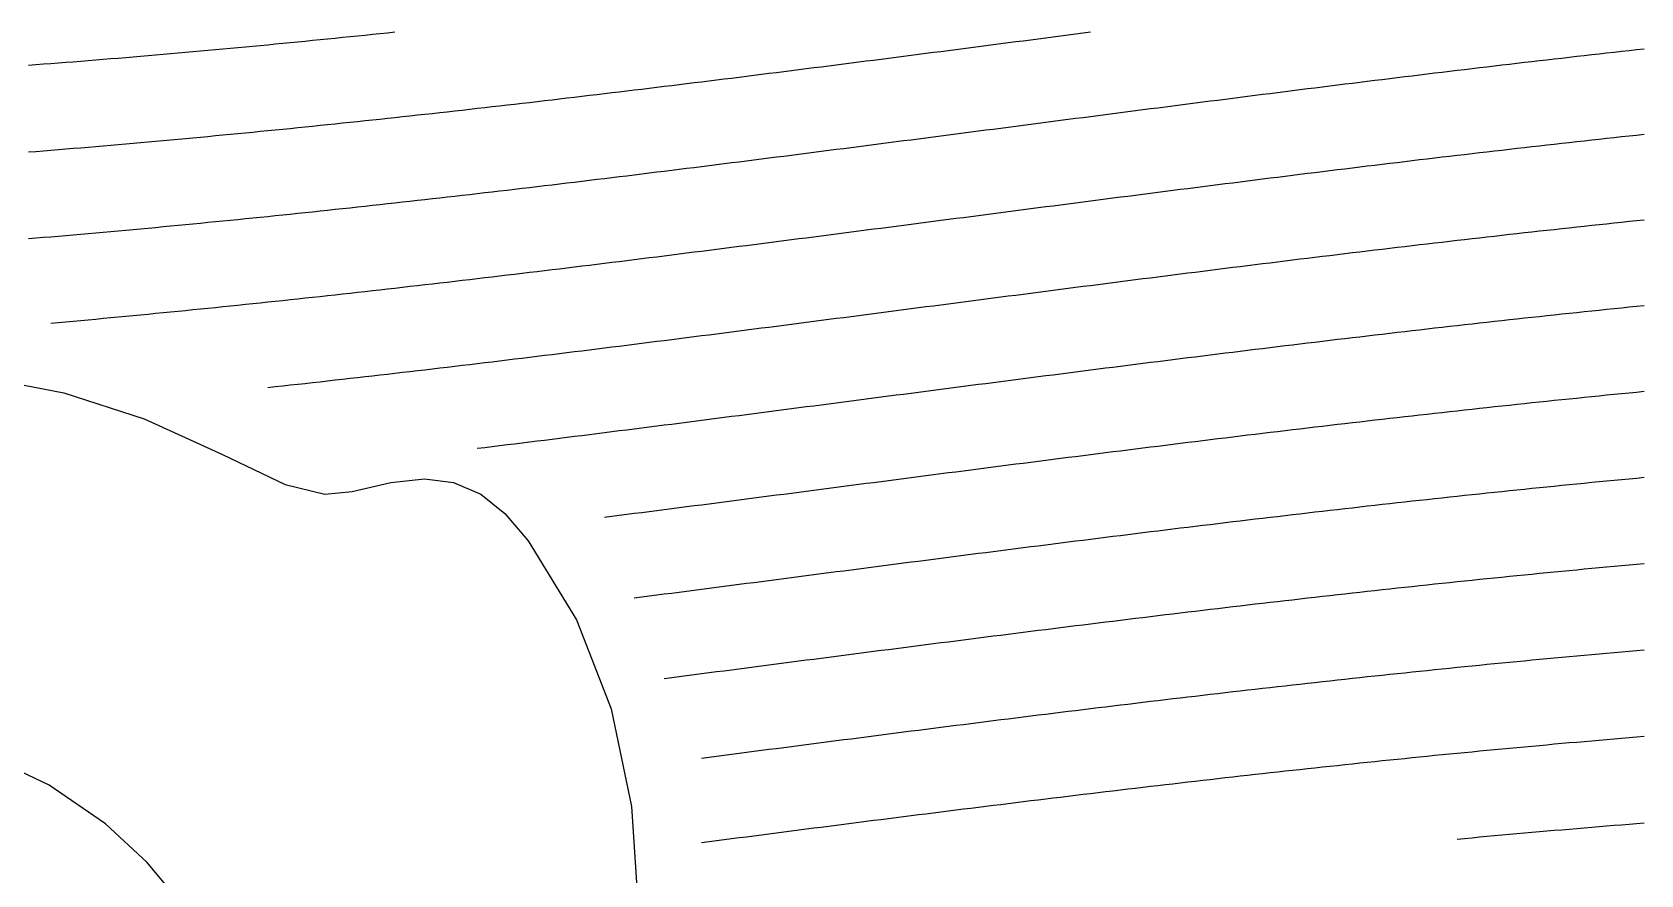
# Model space of a CAD drawing. Header units: millimetres. Extents: x 7 to 193, y 7 to 313.
# Drawn here: x 60.91 to 110.8, y 261.39 to 287.54 of the extents above; entities that cross this region are included whole.
import ezdxf

# ---------------------------------------------------------------- set-up
doc = ezdxf.new("R2010")
doc.units = ezdxf.units.MM
doc.layers.add('STUDY_GUIDES', color=7, linetype='Continuous')
doc.layers.add('STUDY_LETTER_BOUNDARY', color=7, linetype='Continuous')

msp = doc.modelspace()

# ---------------------------------------------------------------- linework, layer by layer
at = {"layer": 'STUDY_GUIDES'}
for points in [[(60.792, 286.5144), (61.024, 286.5318), (61.256, 286.5493), (61.488, 286.567), (61.72, 286.5849), (61.952, 286.603), (62.184, 286.6212), (62.416, 286.6395), (62.648, 286.6581), (62.88, 286.6767), (63.112, 286.6956), (63.344, 286.7146), (63.576, 286.7337), (63.808, 286.753), (64.04, 286.7725), (64.272, 286.7921), (64.504, 286.8119), (64.736, 286.8318), (64.968, 286.8519), (65.2, 286.8721), (65.432, 286.8925), (65.664, 286.913), (65.896, 286.9337), (66.128, 286.9545), (66.36, 286.9755), (66.592, 286.9966), (66.824, 287.0178), (67.056, 287.0392), (67.288, 287.0608), (67.52, 287.0825), (67.752, 287.1043), (67.984, 287.1262), (68.216, 287.1483), (68.448, 287.1706), (68.68, 287.1929), (68.912, 287.2154), (69.144, 287.2381), (69.376, 287.2608), (69.608, 287.2838), (69.84, 287.3068), (70.072, 287.33), (70.304, 287.3532), (70.536, 287.3767), (70.768, 287.4002), (71, 287.4239), (71.232, 287.4477), (71.464, 287.4716), (71.696, 287.4957), (71.928, 287.5198), (72.16, 287.5441)], [(60.792, 283.8206), (61.024, 283.839), (61.256, 283.8575), (61.488, 283.8761), (61.72, 283.895), (61.952, 283.914), (62.184, 283.9331), (62.416, 283.9524), (62.648, 283.9719), (62.88, 283.9915), (63.112, 284.0113), (63.344, 284.0312), (63.576, 284.0513), (63.808, 284.0715), (64.04, 284.0919), (64.272, 284.1124), (64.504, 284.133), (64.736, 284.1539), (64.968, 284.1748), (65.2, 284.1959), (65.432, 284.2172), (65.664, 284.2386), (65.896, 284.2601), (66.128, 284.2818), (66.36, 284.3036), (66.592, 284.3255), (66.824, 284.3476), (67.056, 284.3699), (67.288, 284.3922), (67.52, 284.4147), (67.752, 284.4374), (67.984, 284.4601), (68.216, 284.483), (68.448, 284.5061), (68.68, 284.5292), (68.912, 284.5525), (69.144, 284.5759), (69.376, 284.5995), (69.608, 284.6231), (69.84, 284.6469), (70.072, 284.6708), (70.304, 284.6949), (70.536, 284.7191), (70.768, 284.7433), (71, 284.7677), (71.232, 284.7923), (71.464, 284.8169), (71.696, 284.8416), (71.928, 284.8665), (72.16, 284.8915), (72.392, 284.9166), (72.624, 284.9418), (72.856, 284.9671), (73.088, 284.9925), (73.32, 285.0181), (73.552, 285.0437), (73.784, 285.0695), (74.016, 285.0953), (74.248, 285.1213), (74.48, 285.1473), (74.712, 285.1735), (74.944, 285.1997), (75.176, 285.2261), (75.408, 285.2526), (75.64, 285.2791), (75.872, 285.3058), (76.104, 285.3325), (76.336, 285.3593), (76.568, 285.3863), (76.8, 285.4133), (77.032, 285.4404), (77.264, 285.4676), (77.496, 285.4949), (77.728, 285.5222), (77.96, 285.5497), (78.192, 285.5772), (78.424, 285.6048), (78.656, 285.6325), (78.888, 285.6603), (79.12, 285.6881), (79.352, 285.7161), (79.584, 285.7441), (79.816, 285.7722), (80.048, 285.8003), (80.28, 285.8285), (80.512, 285.8568), (80.744, 285.8852), (80.976, 285.9136), (81.208, 285.9421), (81.44, 285.9707), (81.672, 285.9993), (81.904, 286.028), (82.136, 286.0568), (82.368, 286.0856), (82.6, 286.1145), (82.832, 286.1434), (83.064, 286.1724), (83.296, 286.2014), (83.528, 286.2305), (83.76, 286.2597), (83.992, 286.2889), (84.224, 286.3181), (84.456, 286.3474), (84.688, 286.3768), (84.92, 286.4061), (85.152, 286.4356), (85.384, 286.4651), (85.616, 286.4946), (85.848, 286.5242), (86.08, 286.5538), (86.312, 286.5834), (86.544, 286.6131), (86.776, 286.6428), (87.008, 286.6725), (87.24, 286.7023), (87.472, 286.7321), (87.704, 286.762), (87.936, 286.7918), (88.168, 286.8217), (88.4, 286.8516), (88.632, 286.8816), (88.864, 286.9116), (89.096, 286.9416), (89.328, 286.9716), (89.56, 287.0016), (89.792, 287.0316), (90.024, 287.0617), (90.256, 287.0918), (90.488, 287.1219), (90.72, 287.152), (90.952, 287.1821), (91.184, 287.2122), (91.416, 287.2424), (91.648, 287.2725), (91.88, 287.3027), (92.112, 287.3328), (92.344, 287.363), (92.576, 287.3931), (92.808, 287.4233), (93.04, 287.4535), (93.272, 287.4836), (93.504, 287.5138), (93.736, 287.5439)], [(60.792, 281.1325), (61.024, 281.1518), (61.256, 281.1713), (61.488, 281.1909), (61.72, 281.2106), (61.952, 281.2306), (62.184, 281.2506), (62.416, 281.2708), (62.648, 281.2912), (62.88, 281.3117), (63.112, 281.3324), (63.344, 281.3532), (63.576, 281.3742), (63.808, 281.3953), (64.04, 281.4165), (64.272, 281.4379), (64.504, 281.4594), (64.736, 281.4811), (64.968, 281.5029), (65.2, 281.5248), (65.432, 281.5469), (65.664, 281.5692), (65.896, 281.5915), (66.128, 281.614), (66.36, 281.6366), (66.592, 281.6594), (66.824, 281.6823), (67.056, 281.7053), (67.288, 281.7285), (67.52, 281.7518), (67.752, 281.7752), (67.984, 281.7987), (68.216, 281.8224), (68.448, 281.8462), (68.68, 281.8701), (68.912, 281.8941), (69.144, 281.9183), (69.376, 281.9426), (69.608, 281.967), (69.84, 281.9915), (70.072, 282.0161), (70.304, 282.0409), (70.536, 282.0657), (70.768, 282.0907), (71, 282.1158), (71.232, 282.141), (71.464, 282.1663), (71.696, 282.1917), (71.928, 282.2173), (72.16, 282.2429), (72.392, 282.2686), (72.624, 282.2945), (72.856, 282.3204), (73.088, 282.3465), (73.32, 282.3727), (73.552, 282.3989), (73.784, 282.4253), (74.016, 282.4517), (74.248, 282.4783), (74.48, 282.5049), (74.712, 282.5316), (74.944, 282.5585), (75.176, 282.5854), (75.408, 282.6124), (75.64, 282.6395), (75.872, 282.6667), (76.104, 282.694), (76.336, 282.7213), (76.568, 282.7488), (76.8, 282.7763), (77.032, 282.8039), (77.264, 282.8316), (77.496, 282.8594), (77.728, 282.8873), (77.96, 282.9152), (78.192, 282.9432), (78.424, 282.9713), (78.656, 282.9994), (78.888, 283.0276), (79.12, 283.0559), (79.352, 283.0843), (79.584, 283.1127), (79.816, 283.1412), (80.048, 283.1698), (80.28, 283.1984), (80.512, 283.2271), (80.744, 283.2559), (80.976, 283.2847), (81.208, 283.3135), (81.44, 283.3425), (81.672, 283.3715), (81.904, 283.4005), (82.136, 283.4296), (82.368, 283.4587), (82.6, 283.4879), (82.832, 283.5172), (83.064, 283.5465), (83.296, 283.5758), (83.528, 283.6052), (83.76, 283.6347), (83.992, 283.6641), (84.224, 283.6937), (84.456, 283.7232), (84.688, 283.7528), (84.92, 283.7825), (85.152, 283.8121), (85.384, 283.8418), (85.616, 283.8716), (85.848, 283.9014), (86.08, 283.9312), (86.312, 283.961), (86.544, 283.9909), (86.776, 284.0208), (87.008, 284.0507), (87.24, 284.0806), (87.472, 284.1106), (87.704, 284.1406), (87.936, 284.1706), (88.168, 284.2006), (88.4, 284.2307), (88.632, 284.2608), (88.864, 284.2908), (89.096, 284.3209), (89.328, 284.351), (89.56, 284.3812), (89.792, 284.4113), (90.024, 284.4414), (90.256, 284.4716), (90.488, 284.5017), (90.72, 284.5319), (90.952, 284.562), (91.184, 284.5922), (91.416, 284.6223), (91.648, 284.6525), (91.88, 284.6827), (92.112, 284.7128), (92.344, 284.743), (92.576, 284.7731), (92.808, 284.8032), (93.04, 284.8334), (93.272, 284.8635), (93.504, 284.8936), (93.736, 284.9237), (93.968, 284.9537), (94.2, 284.9838), (94.432, 285.0138), (94.664, 285.0439), (94.896, 285.0739), (95.128, 285.1038), (95.36, 285.1338), (95.592, 285.1637), (95.824, 285.1936), (96.056, 285.2235), (96.288, 285.2534), (96.52, 285.2832), (96.752, 285.313), (96.984, 285.3428), (97.216, 285.3725), (97.448, 285.4022), (97.68, 285.4318), (97.912, 285.4615), (98.144, 285.491), (98.376, 285.5206), (98.608, 285.5501), (98.84, 285.5795), (99.072, 285.609), (99.304, 285.6383), (99.536, 285.6676), (99.768, 285.6969), (100, 285.7261), (100.232, 285.7553), (100.464, 285.7844), (100.696, 285.8135), (100.928, 285.8425), (101.16, 285.8715), (101.392, 285.9004), (101.624, 285.9292), (101.856, 285.958), (102.088, 285.9867), (102.32, 286.0154), (102.552, 286.044), (102.784, 286.0725), (103.016, 286.101), (103.248, 286.1294), (103.48, 286.1577), (103.712, 286.186), (103.944, 286.2142), (104.176, 286.2423), (104.408, 286.2703), (104.64, 286.2983), (104.872, 286.3262), (105.104, 286.354), (105.336, 286.3817), (105.568, 286.4094), (105.8, 286.437), (106.032, 286.4644), (106.264, 286.4918), (106.496, 286.5192), (106.728, 286.5464), (106.96, 286.5736), (107.192, 286.6006), (107.424, 286.6276), (107.656, 286.6545), (107.888, 286.6812), (108.12, 286.7079), (108.352, 286.7345), (108.584, 286.761), (108.816, 286.7874), (109.048, 286.8138), (109.28, 286.84), (109.512, 286.8661), (109.744, 286.8921), (109.976, 286.918), (110.208, 286.9438), (110.44, 286.9695), (110.672, 286.9951), (110.904, 287.0205)], [(61.488, 278.5111), (61.72, 278.5317), (61.952, 278.5525), (62.184, 278.5735), (62.416, 278.5946), (62.648, 278.6158), (62.88, 278.6372), (63.112, 278.6587), (63.344, 278.6804), (63.576, 278.7022), (63.808, 278.7241), (64.04, 278.7462), (64.272, 278.7684), (64.504, 278.7908), (64.736, 278.8133), (64.968, 278.8359), (65.2, 278.8587), (65.432, 278.8816), (65.664, 278.9046), (65.896, 278.9277), (66.128, 278.951), (66.36, 278.9744), (66.592, 278.998), (66.824, 279.0216), (67.056, 279.0454), (67.288, 279.0693), (67.52, 279.0934), (67.752, 279.1175), (67.984, 279.1418), (68.216, 279.1662), (68.448, 279.1907), (68.68, 279.2153), (68.912, 279.2401), (69.144, 279.2649), (69.376, 279.2899), (69.608, 279.315), (69.84, 279.3402), (70.072, 279.3655), (70.304, 279.3909), (70.536, 279.4165), (70.768, 279.4421), (71, 279.4678), (71.232, 279.4937), (71.464, 279.5196), (71.696, 279.5457), (71.928, 279.5718), (72.16, 279.5981), (72.392, 279.6244), (72.624, 279.6509), (72.856, 279.6774), (73.088, 279.7041), (73.32, 279.7308), (73.552, 279.7576), (73.784, 279.7845), (74.016, 279.8116), (74.248, 279.8387), (74.48, 279.8658), (74.712, 279.8931), (74.944, 279.9205), (75.176, 279.9479), (75.408, 279.9755), (75.64, 280.0031), (75.872, 280.0308), (76.104, 280.0585), (76.336, 280.0864), (76.568, 280.1143), (76.8, 280.1423), (77.032, 280.1704), (77.264, 280.1985), (77.496, 280.2267), (77.728, 280.255), (77.96, 280.2834), (78.192, 280.3118), (78.424, 280.3403), (78.656, 280.3689), (78.888, 280.3975), (79.12, 280.4262), (79.352, 280.4549), (79.584, 280.4838), (79.816, 280.5126), (80.048, 280.5416), (80.28, 280.5705), (80.512, 280.5996), (80.744, 280.6287), (80.976, 280.6578), (81.208, 280.687), (81.44, 280.7163), (81.672, 280.7456), (81.904, 280.7749), (82.136, 280.8043), (82.368, 280.8337), (82.6, 280.8632), (82.832, 280.8927), (83.064, 280.9223), (83.296, 280.9519), (83.528, 280.9815), (83.76, 281.0112), (83.992, 281.0409), (84.224, 281.0706), (84.456, 281.1004), (84.688, 281.1302), (84.92, 281.1601), (85.152, 281.1899), (85.384, 281.2198), (85.616, 281.2497), (85.848, 281.2797), (86.08, 281.3097), (86.312, 281.3396), (86.544, 281.3697), (86.776, 281.3997), (87.008, 281.4297), (87.24, 281.4598), (87.472, 281.4899), (87.704, 281.52), (87.936, 281.5501), (88.168, 281.5802), (88.4, 281.6103), (88.632, 281.6405), (88.864, 281.6706), (89.096, 281.7008), (89.328, 281.7309), (89.56, 281.7611), (89.792, 281.7912), (90.024, 281.8214), (90.256, 281.8515), (90.488, 281.8817), (90.72, 281.9119), (90.952, 281.942), (91.184, 281.9721), (91.416, 282.0023), (91.648, 282.0324), (91.88, 282.0625), (92.112, 282.0926), (92.344, 282.1227), (92.576, 282.1528), (92.808, 282.1828), (93.04, 282.2129), (93.272, 282.2429), (93.504, 282.2729), (93.736, 282.3029), (93.968, 282.3328), (94.2, 282.3628), (94.432, 282.3927), (94.664, 282.4226), (94.896, 282.4524), (95.128, 282.4823), (95.36, 282.512), (95.592, 282.5418), (95.824, 282.5715), (96.056, 282.6012), (96.288, 282.6309), (96.52, 282.6605), (96.752, 282.6901), (96.984, 282.7196), (97.216, 282.7491), (97.448, 282.7786), (97.68, 282.808), (97.912, 282.8374), (98.144, 282.8667), (98.376, 282.896), (98.608, 282.9252), (98.84, 282.9544), (99.072, 282.9835), (99.304, 283.0126), (99.536, 283.0416), (99.768, 283.0706), (100, 283.0995), (100.232, 283.1283), (100.464, 283.1571), (100.696, 283.1858), (100.928, 283.2145), (101.16, 283.2431), (101.392, 283.2716), (101.624, 283.3001), (101.856, 283.3285), (102.088, 283.3568), (102.32, 283.3851), (102.552, 283.4133), (102.784, 283.4414), (103.016, 283.4694), (103.248, 283.4974), (103.48, 283.5253), (103.712, 283.5531), (103.944, 283.5808), (104.176, 283.6085), (104.408, 283.6361), (104.64, 283.6636), (104.872, 283.691), (105.104, 283.7183), (105.336, 283.7455), (105.568, 283.7727), (105.8, 283.7998), (106.032, 283.8267), (106.264, 283.8536), (106.496, 283.8804), (106.728, 283.9071), (106.96, 283.9337), (107.192, 283.9602), (107.424, 283.9866), (107.656, 284.0129), (107.888, 284.0391), (108.12, 284.0652), (108.352, 284.0913), (108.584, 284.1172), (108.816, 284.143), (109.048, 284.1687), (109.28, 284.1942), (109.512, 284.2197), (109.744, 284.2451), (109.976, 284.2704), (110.208, 284.2955), (110.44, 284.3206), (110.672, 284.3455), (110.904, 284.3703)], [(68.216, 276.5142), (68.448, 276.5394), (68.68, 276.5647), (68.912, 276.5901), (69.144, 276.6156), (69.376, 276.6413), (69.608, 276.667), (69.84, 276.6929), (70.072, 276.7188), (70.304, 276.7448), (70.536, 276.771), (70.768, 276.7972), (71, 276.8236), (71.232, 276.85), (71.464, 276.8766), (71.696, 276.9032), (71.928, 276.93), (72.16, 276.9568), (72.392, 276.9837), (72.624, 277.0107), (72.856, 277.0378), (73.088, 277.065), (73.32, 277.0923), (73.552, 277.1196), (73.784, 277.1471), (74.016, 277.1746), (74.248, 277.2022), (74.48, 277.2299), (74.712, 277.2576), (74.944, 277.2855), (75.176, 277.3134), (75.408, 277.3414), (75.64, 277.3695), (75.872, 277.3976), (76.104, 277.4258), (76.336, 277.4541), (76.568, 277.4825), (76.8, 277.5109), (77.032, 277.5394), (77.264, 277.568), (77.496, 277.5966), (77.728, 277.6253), (77.96, 277.654), (78.192, 277.6828), (78.424, 277.7117), (78.656, 277.7406), (78.888, 277.7696), (79.12, 277.7987), (79.352, 277.8277), (79.584, 277.8569), (79.816, 277.8861), (80.048, 277.9153), (80.28, 277.9446), (80.512, 277.974), (80.744, 278.0034), (80.976, 278.0328), (81.208, 278.0623), (81.44, 278.0918), (81.672, 278.1213), (81.904, 278.1509), (82.136, 278.1806), (82.368, 278.2102), (82.6, 278.24), (82.832, 278.2697), (83.064, 278.2995), (83.296, 278.3293), (83.528, 278.3591), (83.76, 278.389), (83.992, 278.4189), (84.224, 278.4488), (84.456, 278.4787), (84.688, 278.5087), (84.92, 278.5387), (85.152, 278.5687), (85.384, 278.5987), (85.616, 278.6288), (85.848, 278.6589), (86.08, 278.6889), (86.312, 278.719), (86.544, 278.7491), (86.776, 278.7793), (87.008, 278.8094), (87.24, 278.8395), (87.472, 278.8697), (87.704, 278.8998), (87.936, 278.93), (88.168, 278.9601), (88.4, 278.9903), (88.632, 279.0204), (88.864, 279.0506), (89.096, 279.0808), (89.328, 279.1109), (89.56, 279.141), (89.792, 279.1712), (90.024, 279.2013), (90.256, 279.2314), (90.488, 279.2616), (90.72, 279.2917), (90.952, 279.3218), (91.184, 279.3518), (91.416, 279.3819), (91.648, 279.4119), (91.88, 279.442), (92.112, 279.472), (92.344, 279.5019), (92.576, 279.5319), (92.808, 279.5618), (93.04, 279.5917), (93.272, 279.6216), (93.504, 279.6515), (93.736, 279.6813), (93.968, 279.7111), (94.2, 279.7409), (94.432, 279.7706), (94.664, 279.8003), (94.896, 279.83), (95.128, 279.8596), (95.36, 279.8892), (95.592, 279.9187), (95.824, 279.9482), (96.056, 279.9777), (96.288, 280.0071), (96.52, 280.0365), (96.752, 280.0658), (96.984, 280.0951), (97.216, 280.1243), (97.448, 280.1535), (97.68, 280.1826), (97.912, 280.2117), (98.144, 280.2407), (98.376, 280.2696), (98.608, 280.2986), (98.84, 280.3274), (99.072, 280.3562), (99.304, 280.3849), (99.536, 280.4136), (99.768, 280.4422), (100, 280.4707), (100.232, 280.4992), (100.464, 280.5276), (100.696, 280.5559), (100.928, 280.5842), (101.16, 280.6124), (101.392, 280.6405), (101.624, 280.6685), (101.856, 280.6965), (102.088, 280.7244), (102.32, 280.7522), (102.552, 280.78), (102.784, 280.8076), (103.016, 280.8352), (103.248, 280.8627), (103.48, 280.8901), (103.712, 280.9174), (103.944, 280.9447), (104.176, 280.9718), (104.408, 280.9989), (104.64, 281.0259), (104.872, 281.0528), (105.104, 281.0796), (105.336, 281.1063), (105.568, 281.1329), (105.8, 281.1594), (106.032, 281.1858), (106.264, 281.2121), (106.496, 281.2383), (106.728, 281.2644), (106.96, 281.2904), (107.192, 281.3163), (107.424, 281.3421), (107.656, 281.3678), (107.888, 281.3934), (108.12, 281.4189), (108.352, 281.4443), (108.584, 281.4696), (108.816, 281.4947), (109.048, 281.5198), (109.28, 281.5447), (109.512, 281.5695), (109.744, 281.5942), (109.976, 281.6188), (110.208, 281.6433), (110.44, 281.6676), (110.672, 281.6918), (110.904, 281.716)], [(74.712, 274.625), (74.944, 274.6532), (75.176, 274.6816), (75.408, 274.71), (75.64, 274.7385), (75.872, 274.7671), (76.104, 274.7957), (76.336, 274.8244), (76.568, 274.8531), (76.8, 274.8819), (77.032, 274.9108), (77.264, 274.9397), (77.496, 274.9687), (77.728, 274.9977), (77.96, 275.0268), (78.192, 275.056), (78.424, 275.0852), (78.656, 275.1144), (78.888, 275.1437), (79.12, 275.173), (79.352, 275.2024), (79.584, 275.2319), (79.816, 275.2613), (80.048, 275.2908), (80.28, 275.3204), (80.512, 275.35), (80.744, 275.3796), (80.976, 275.4093), (81.208, 275.439), (81.44, 275.4688), (81.672, 275.4985), (81.904, 275.5283), (82.136, 275.5582), (82.368, 275.588), (82.6, 275.6179), (82.832, 275.6478), (83.064, 275.6778), (83.296, 275.7078), (83.528, 275.7377), (83.76, 275.7678), (83.992, 275.7978), (84.224, 275.8278), (84.456, 275.8579), (84.688, 275.888), (84.92, 275.9181), (85.152, 275.9482), (85.384, 275.9783), (85.616, 276.0084), (85.848, 276.0386), (86.08, 276.0687), (86.312, 276.0989), (86.544, 276.129), (86.776, 276.1592), (87.008, 276.1893), (87.24, 276.2195), (87.472, 276.2496), (87.704, 276.2798), (87.936, 276.3099), (88.168, 276.3401), (88.4, 276.3702), (88.632, 276.4004), (88.864, 276.4305), (89.096, 276.4606), (89.328, 276.4907), (89.56, 276.5208), (89.792, 276.5509), (90.024, 276.5809), (90.256, 276.611), (90.488, 276.641), (90.72, 276.671), (90.952, 276.701), (91.184, 276.7309), (91.416, 276.7609), (91.648, 276.7908), (91.88, 276.8207), (92.112, 276.8505), (92.344, 276.8804), (92.576, 276.9102), (92.808, 276.9399), (93.04, 276.9697), (93.272, 276.9994), (93.504, 277.029), (93.736, 277.0586), (93.968, 277.0882), (94.2, 277.1178), (94.432, 277.1473), (94.664, 277.1767), (94.896, 277.2062), (95.128, 277.2355), (95.36, 277.2649), (95.592, 277.2941), (95.824, 277.3234), (96.056, 277.3525), (96.288, 277.3817), (96.52, 277.4107), (96.752, 277.4398), (96.984, 277.4687), (97.216, 277.4976), (97.448, 277.5265), (97.68, 277.5553), (97.912, 277.584), (98.144, 277.6127), (98.376, 277.6413), (98.608, 277.6698), (98.84, 277.6983), (99.072, 277.7267), (99.304, 277.755), (99.536, 277.7833), (99.768, 277.8115), (100, 277.8396), (100.232, 277.8677), (100.464, 277.8956), (100.696, 277.9235), (100.928, 277.9513), (101.16, 277.9791), (101.392, 278.0068), (101.624, 278.0343), (101.856, 278.0618), (102.088, 278.0892), (102.32, 278.1166), (102.552, 278.1438), (102.784, 278.171), (103.016, 278.198), (103.248, 278.225), (103.48, 278.2519), (103.712, 278.2787), (103.944, 278.3054), (104.176, 278.332), (104.408, 278.3585), (104.64, 278.3849), (104.872, 278.4113), (105.104, 278.4375), (105.336, 278.4636), (105.568, 278.4896), (105.8, 278.5155), (106.032, 278.5413), (106.264, 278.567), (106.496, 278.5926), (106.728, 278.6181), (106.96, 278.6435), (107.192, 278.6688), (107.424, 278.6939), (107.656, 278.719), (107.888, 278.7439), (108.12, 278.7687), (108.352, 278.7934), (108.584, 278.818), (108.816, 278.8425), (109.048, 278.8668), (109.28, 278.8911), (109.512, 278.9152), (109.744, 278.9392), (109.976, 278.963), (110.208, 278.9868), (110.44, 279.0104), (110.672, 279.0339), (110.904, 279.0573)], [(78.656, 272.4899), (78.888, 272.5195), (79.12, 272.5491), (79.352, 272.5787), (79.584, 272.6084), (79.816, 272.6381), (80.048, 272.6678), (80.28, 272.6976), (80.512, 272.7274), (80.744, 272.7572), (80.976, 272.7871), (81.208, 272.817), (81.44, 272.8469), (81.672, 272.8768), (81.904, 272.9068), (82.136, 272.9368), (82.368, 272.9668), (82.6, 272.9968), (82.832, 273.0269), (83.064, 273.0569), (83.296, 273.087), (83.528, 273.1171), (83.76, 273.1472), (83.992, 273.1773), (84.224, 273.2075), (84.456, 273.2376), (84.688, 273.2677), (84.92, 273.2979), (85.152, 273.328), (85.384, 273.3582), (85.616, 273.3884), (85.848, 273.4185), (86.08, 273.4487), (86.312, 273.4788), (86.544, 273.509), (86.776, 273.5391), (87.008, 273.5693), (87.24, 273.5994), (87.472, 273.6295), (87.704, 273.6597), (87.936, 273.6898), (88.168, 273.7198), (88.4, 273.7499), (88.632, 273.78), (88.864, 273.81), (89.096, 273.8401), (89.328, 273.8701), (89.56, 273.9), (89.792, 273.93), (90.024, 273.9599), (90.256, 273.9898), (90.488, 274.0197), (90.72, 274.0496), (90.952, 274.0794), (91.184, 274.1092), (91.416, 274.139), (91.648, 274.1687), (91.88, 274.1984), (92.112, 274.2281), (92.344, 274.2577), (92.576, 274.2873), (92.808, 274.3168), (93.04, 274.3463), (93.272, 274.3758), (93.504, 274.4052), (93.736, 274.4346), (93.968, 274.4639), (94.2, 274.4932), (94.432, 274.5224), (94.664, 274.5516), (94.896, 274.5808), (95.128, 274.6098), (95.36, 274.6388), (95.592, 274.6678), (95.824, 274.6967), (96.056, 274.7256), (96.288, 274.7544), (96.52, 274.7831), (96.752, 274.8118), (96.984, 274.8404), (97.216, 274.8689), (97.448, 274.8974), (97.68, 274.9258), (97.912, 274.9541), (98.144, 274.9824), (98.376, 275.0106), (98.608, 275.0387), (98.84, 275.0668), (99.072, 275.0947), (99.304, 275.1226), (99.536, 275.1505), (99.768, 275.1782), (100, 275.2059), (100.232, 275.2335), (100.464, 275.261), (100.696, 275.2884), (100.928, 275.3157), (101.16, 275.343), (101.392, 275.3701), (101.624, 275.3972), (101.856, 275.4242), (102.088, 275.4511), (102.32, 275.4779), (102.552, 275.5046), (102.784, 275.5312), (103.016, 275.5577), (103.248, 275.5841), (103.48, 275.6104), (103.712, 275.6366), (103.944, 275.6628), (104.176, 275.6888), (104.408, 275.7147), (104.64, 275.7405), (104.872, 275.7662), (105.104, 275.7918), (105.336, 275.8173), (105.568, 275.8427), (105.8, 275.868), (106.032, 275.8931), (106.264, 275.9182), (106.496, 275.9431), (106.728, 275.9679), (106.96, 275.9927), (107.192, 276.0172), (107.424, 276.0417), (107.656, 276.0661), (107.888, 276.0903), (108.12, 276.1144), (108.352, 276.1384), (108.584, 276.1623), (108.816, 276.186), (109.048, 276.2097), (109.28, 276.2332), (109.512, 276.2565), (109.744, 276.2798), (109.976, 276.3029), (110.208, 276.3259), (110.44, 276.3487), (110.672, 276.3714), (110.904, 276.394)], [(79.584, 269.9861), (79.816, 270.016), (80.048, 270.046), (80.28, 270.0759), (80.512, 270.1059), (80.744, 270.1358), (80.976, 270.1659), (81.208, 270.1959), (81.44, 270.2259), (81.672, 270.256), (81.904, 270.2861), (82.136, 270.3162), (82.368, 270.3463), (82.6, 270.3764), (82.832, 270.4065), (83.064, 270.4366), (83.296, 270.4668), (83.528, 270.4969), (83.76, 270.5271), (83.992, 270.5573), (84.224, 270.5874), (84.456, 270.6176), (84.688, 270.6477), (84.92, 270.6779), (85.152, 270.708), (85.384, 270.7382), (85.616, 270.7683), (85.848, 270.7985), (86.08, 270.8286), (86.312, 270.8587), (86.544, 270.8888), (86.776, 270.9189), (87.008, 270.949), (87.24, 270.979), (87.472, 271.0091), (87.704, 271.0391), (87.936, 271.0691), (88.168, 271.0991), (88.4, 271.1291), (88.632, 271.159), (88.864, 271.1889), (89.096, 271.2188), (89.328, 271.2486), (89.56, 271.2785), (89.792, 271.3083), (90.024, 271.338), (90.256, 271.3678), (90.488, 271.3975), (90.72, 271.4271), (90.952, 271.4568), (91.184, 271.4864), (91.416, 271.5159), (91.648, 271.5454), (91.88, 271.5749), (92.112, 271.6043), (92.344, 271.6337), (92.576, 271.663), (92.808, 271.6923), (93.04, 271.7215), (93.272, 271.7507), (93.504, 271.7798), (93.736, 271.8089), (93.968, 271.8379), (94.2, 271.8669), (94.432, 271.8958), (94.664, 271.9247), (94.896, 271.9535), (95.128, 271.9822), (95.36, 272.0109), (95.592, 272.0395), (95.824, 272.068), (96.056, 272.0965), (96.288, 272.1249), (96.52, 272.1532), (96.752, 272.1815), (96.984, 272.2097), (97.216, 272.2378), (97.448, 272.2659), (97.68, 272.2939), (97.912, 272.3218), (98.144, 272.3496), (98.376, 272.3773), (98.608, 272.405), (98.84, 272.4326), (99.072, 272.4601), (99.304, 272.4875), (99.536, 272.5148), (99.768, 272.5421), (100, 272.5693), (100.232, 272.5963), (100.464, 272.6233), (100.696, 272.6502), (100.928, 272.677), (101.16, 272.7037), (101.392, 272.7303), (101.624, 272.7568), (101.856, 272.7833), (102.088, 272.8096), (102.32, 272.8358), (102.552, 272.8619), (102.784, 272.888), (103.016, 272.9139), (103.248, 272.9397), (103.48, 272.9654), (103.712, 272.991), (103.944, 273.0165), (104.176, 273.0419), (104.408, 273.0672), (104.64, 273.0923), (104.872, 273.1174), (105.104, 273.1423), (105.336, 273.1672), (105.568, 273.1919), (105.8, 273.2165), (106.032, 273.2409), (106.264, 273.2653), (106.496, 273.2895), (106.728, 273.3137), (106.96, 273.3377), (107.192, 273.3615), (107.424, 273.3853), (107.656, 273.4089), (107.888, 273.4324), (108.12, 273.4558), (108.352, 273.479), (108.584, 273.5021), (108.816, 273.5251), (109.048, 273.548), (109.28, 273.5707), (109.512, 273.5933), (109.744, 273.6157), (109.976, 273.6381), (110.208, 273.6602), (110.44, 273.6823), (110.672, 273.7042), (110.904, 273.7259)], [(80.512, 267.4851), (80.744, 267.5152), (80.976, 267.5453), (81.208, 267.5754), (81.44, 267.6056), (81.672, 267.6357), (81.904, 267.6658), (82.136, 267.696), (82.368, 267.7261), (82.6, 267.7563), (82.832, 267.7865), (83.064, 267.8166), (83.296, 267.8468), (83.528, 267.8769), (83.76, 267.9071), (83.992, 267.9372), (84.224, 267.9674), (84.456, 267.9975), (84.688, 268.0276), (84.92, 268.0577), (85.152, 268.0878), (85.384, 268.1179), (85.616, 268.148), (85.848, 268.1781), (86.08, 268.2081), (86.312, 268.2381), (86.544, 268.2682), (86.776, 268.2981), (87.008, 268.3281), (87.24, 268.358), (87.472, 268.388), (87.704, 268.4178), (87.936, 268.4477), (88.168, 268.4775), (88.4, 268.5073), (88.632, 268.5371), (88.864, 268.5668), (89.096, 268.5965), (89.328, 268.6262), (89.56, 268.6558), (89.792, 268.6854), (90.024, 268.715), (90.256, 268.7445), (90.488, 268.7739), (90.72, 268.8034), (90.952, 268.8327), (91.184, 268.8621), (91.416, 268.8914), (91.648, 268.9206), (91.88, 268.9498), (92.112, 268.9789), (92.344, 269.008), (92.576, 269.037), (92.808, 269.066), (93.04, 269.0949), (93.272, 269.1237), (93.504, 269.1525), (93.736, 269.1813), (93.968, 269.2099), (94.2, 269.2386), (94.432, 269.2671), (94.664, 269.2956), (94.896, 269.324), (95.128, 269.3523), (95.36, 269.3806), (95.592, 269.4088), (95.824, 269.4369), (96.056, 269.465), (96.288, 269.493), (96.52, 269.5209), (96.752, 269.5487), (96.984, 269.5765), (97.216, 269.6041), (97.448, 269.6317), (97.68, 269.6592), (97.912, 269.6866), (98.144, 269.714), (98.376, 269.7412), (98.608, 269.7684), (98.84, 269.7955), (99.072, 269.8225), (99.304, 269.8494), (99.536, 269.8762), (99.768, 269.9029), (100, 269.9295), (100.232, 269.956), (100.464, 269.9824), (100.696, 270.0088), (100.928, 270.035), (101.16, 270.0611), (101.392, 270.0871), (101.624, 270.1131), (101.856, 270.1389), (102.088, 270.1646), (102.32, 270.1902), (102.552, 270.2157), (102.784, 270.2411), (103.016, 270.2664), (103.248, 270.2915), (103.48, 270.3166), (103.712, 270.3415), (103.944, 270.3664), (104.176, 270.3911), (104.408, 270.4157), (104.64, 270.4402), (104.872, 270.4645), (105.104, 270.4888), (105.336, 270.5129), (105.568, 270.5369), (105.8, 270.5608), (106.032, 270.5845), (106.264, 270.6082), (106.496, 270.6317), (106.728, 270.655), (106.96, 270.6783), (107.192, 270.7014), (107.424, 270.7244), (107.656, 270.7473), (107.888, 270.77), (108.12, 270.7926), (108.352, 270.815), (108.584, 270.8373), (108.816, 270.8595), (109.048, 270.8816), (109.28, 270.9035), (109.512, 270.9253), (109.744, 270.9469), (109.976, 270.9684), (110.208, 270.9897), (110.44, 271.0109), (110.672, 271.032), (110.904, 271.0529)], [(81.672, 265.0157), (81.904, 265.0458), (82.136, 265.076), (82.368, 265.1061), (82.6, 265.1363), (82.832, 265.1664), (83.064, 265.1966), (83.296, 265.2267), (83.528, 265.2568), (83.76, 265.2869), (83.992, 265.317), (84.224, 265.3471), (84.456, 265.3771), (84.688, 265.4072), (84.92, 265.4372), (85.152, 265.4672), (85.384, 265.4972), (85.616, 265.5272), (85.848, 265.5571), (86.08, 265.587), (86.312, 265.6169), (86.544, 265.6468), (86.776, 265.6766), (87.008, 265.7064), (87.24, 265.7362), (87.472, 265.7659), (87.704, 265.7956), (87.936, 265.8253), (88.168, 265.8549), (88.4, 265.8845), (88.632, 265.914), (88.864, 265.9435), (89.096, 265.973), (89.328, 266.0024), (89.56, 266.0318), (89.792, 266.0611), (90.024, 266.0904), (90.256, 266.1197), (90.488, 266.1488), (90.72, 266.178), (90.952, 266.2071), (91.184, 266.2361), (91.416, 266.2651), (91.648, 266.294), (91.88, 266.3228), (92.112, 266.3516), (92.344, 266.3804), (92.576, 266.409), (92.808, 266.4377), (93.04, 266.4662), (93.272, 266.4947), (93.504, 266.5231), (93.736, 266.5514), (93.968, 266.5797), (94.2, 266.6079), (94.432, 266.636), (94.664, 266.6641), (94.896, 266.6921), (95.128, 266.72), (95.36, 266.7478), (95.592, 266.7756), (95.824, 266.8033), (96.056, 266.8308), (96.288, 266.8584), (96.52, 266.8858), (96.752, 266.9131), (96.984, 266.9404), (97.216, 266.9675), (97.448, 266.9946), (97.68, 267.0216), (97.912, 267.0485), (98.144, 267.0753), (98.376, 267.102), (98.608, 267.1286), (98.84, 267.1552), (99.072, 267.1816), (99.304, 267.2079), (99.536, 267.2342), (99.768, 267.2603), (100, 267.2863), (100.232, 267.3122), (100.464, 267.3381), (100.696, 267.3638), (100.928, 267.3894), (101.16, 267.4149), (101.392, 267.4403), (101.624, 267.4656), (101.856, 267.4907), (102.088, 267.5158), (102.32, 267.5408), (102.552, 267.5656), (102.784, 267.5903), (103.016, 267.6149), (103.248, 267.6394), (103.48, 267.6638), (103.712, 267.688), (103.944, 267.7121), (104.176, 267.7361), (104.408, 267.76), (104.64, 267.7838), (104.872, 267.8074), (105.104, 267.8309), (105.336, 267.8543), (105.568, 267.8776), (105.8, 267.9007), (106.032, 267.9237), (106.264, 267.9465), (106.496, 267.9693), (106.728, 267.9919), (106.96, 268.0143), (107.192, 268.0366), (107.424, 268.0588), (107.656, 268.0809), (107.888, 268.1028), (108.12, 268.1246), (108.352, 268.1462), (108.584, 268.1677), (108.816, 268.189), (109.048, 268.2103), (109.28, 268.2313), (109.512, 268.2522), (109.744, 268.273), (109.976, 268.2936), (110.208, 268.3141), (110.44, 268.3344), (110.672, 268.3546), (110.904, 268.3746)], [(81.672, 262.3956), (81.904, 262.4257), (82.136, 262.4558), (82.368, 262.4859), (82.6, 262.516), (82.832, 262.5461), (83.064, 262.5762), (83.296, 262.6062), (83.528, 262.6362), (83.76, 262.6663), (83.992, 262.6962), (84.224, 262.7262), (84.456, 262.7561), (84.688, 262.7861), (84.92, 262.8159), (85.152, 262.8458), (85.384, 262.8756), (85.616, 262.9054), (85.848, 262.9352), (86.08, 262.965), (86.312, 262.9947), (86.544, 263.0243), (86.776, 263.054), (87.008, 263.0835), (87.24, 263.1131), (87.472, 263.1426), (87.704, 263.1721), (87.936, 263.2015), (88.168, 263.2309), (88.4, 263.2602), (88.632, 263.2895), (88.864, 263.3187), (89.096, 263.3479), (89.328, 263.3771), (89.56, 263.4061), (89.792, 263.4352), (90.024, 263.4641), (90.256, 263.4931), (90.488, 263.5219), (90.72, 263.5507), (90.952, 263.5795), (91.184, 263.6081), (91.416, 263.6367), (91.648, 263.6653), (91.88, 263.6938), (92.112, 263.7222), (92.344, 263.7505), (92.576, 263.7788), (92.808, 263.807), (93.04, 263.8352), (93.272, 263.8632), (93.504, 263.8912), (93.736, 263.9191), (93.968, 263.9469), (94.2, 263.9747), (94.432, 264.0024), (94.664, 264.03), (94.896, 264.0575), (95.128, 264.0849), (95.36, 264.1123), (95.592, 264.1395), (95.824, 264.1667), (96.056, 264.1938), (96.288, 264.2208), (96.52, 264.2477), (96.752, 264.2745), (96.984, 264.3012), (97.216, 264.3278), (97.448, 264.3543), (97.68, 264.3808), (97.912, 264.4071), (98.144, 264.4333), (98.376, 264.4595), (98.608, 264.4855), (98.84, 264.5114), (99.072, 264.5372), (99.304, 264.563), (99.536, 264.5886), (99.768, 264.6141), (100, 264.6395), (100.232, 264.6648), (100.464, 264.6899), (100.696, 264.715), (100.928, 264.74), (101.16, 264.7648), (101.392, 264.7895), (101.624, 264.8141), (101.856, 264.8386), (102.088, 264.863), (102.32, 264.8872), (102.552, 264.9114), (102.784, 264.9354), (103.016, 264.9593), (103.248, 264.983), (103.48, 265.0067), (103.712, 265.0302), (103.944, 265.0536), (104.176, 265.0768), (104.408, 265.0999), (104.64, 265.1229), (104.872, 265.1458), (105.104, 265.1685), (105.336, 265.1911), (105.568, 265.2136), (105.8, 265.2359), (106.032, 265.2581), (106.264, 265.2802), (106.496, 265.3021), (106.728, 265.3239), (106.96, 265.3455), (107.192, 265.367), (107.424, 265.3884), (107.656, 265.4096), (107.888, 265.4306), (108.12, 265.4516), (108.352, 265.4723), (108.584, 265.493), (108.816, 265.5135), (109.048, 265.5338), (109.28, 265.554), (109.512, 265.574), (109.744, 265.5939), (109.976, 265.6136), (110.208, 265.6332), (110.44, 265.6526), (110.672, 265.6719), (110.904, 265.691)], [(105.104, 262.5014), (105.336, 262.5232), (105.568, 262.5448), (105.8, 262.5663), (106.032, 262.5877), (106.264, 262.6089), (106.496, 262.63), (106.728, 262.6509), (106.96, 262.6717), (107.192, 262.6923), (107.424, 262.7128), (107.656, 262.7331), (107.888, 262.7533), (108.12, 262.7734), (108.352, 262.7933), (108.584, 262.813), (108.816, 262.8326), (109.048, 262.852), (109.28, 262.8713), (109.512, 262.8904), (109.744, 262.9093), (109.976, 262.9281), (110.208, 262.9468), (110.44, 262.9653), (110.672, 262.9836), (110.904, 263.0017)]]:
    msp.add_lwpolyline(points, dxfattribs=at)
at = {"layer": 'STUDY_LETTER_BOUNDARY'}
for points in [[(59.37, 276.83), (61.89, 276.35), (64.38, 275.54), (66.81, 274.43), (68.76, 273.5), (69.99, 273.2), (70.83, 273.29), (72.03, 273.56), (73.08, 273.68), (73.98, 273.56), (74.82, 273.2), (75.57, 272.6), (76.29, 271.76), (77.79, 269.3), (78.87, 266.54), (79.5, 263.51), (79.71, 260.21)], [(65.55, 260.48), (64.47, 261.77), (63.18, 262.97), (61.44, 264.17), (59.67, 265.01), (57.84, 265.52), (55.98, 265.7), (54.24, 265.52), (52.71, 264.95), (51.33, 264.02), (50.16, 262.73), (49.23, 261.11)]]:
    msp.add_lwpolyline(points, dxfattribs=at)

doc.saveas('drawing.dxf')
